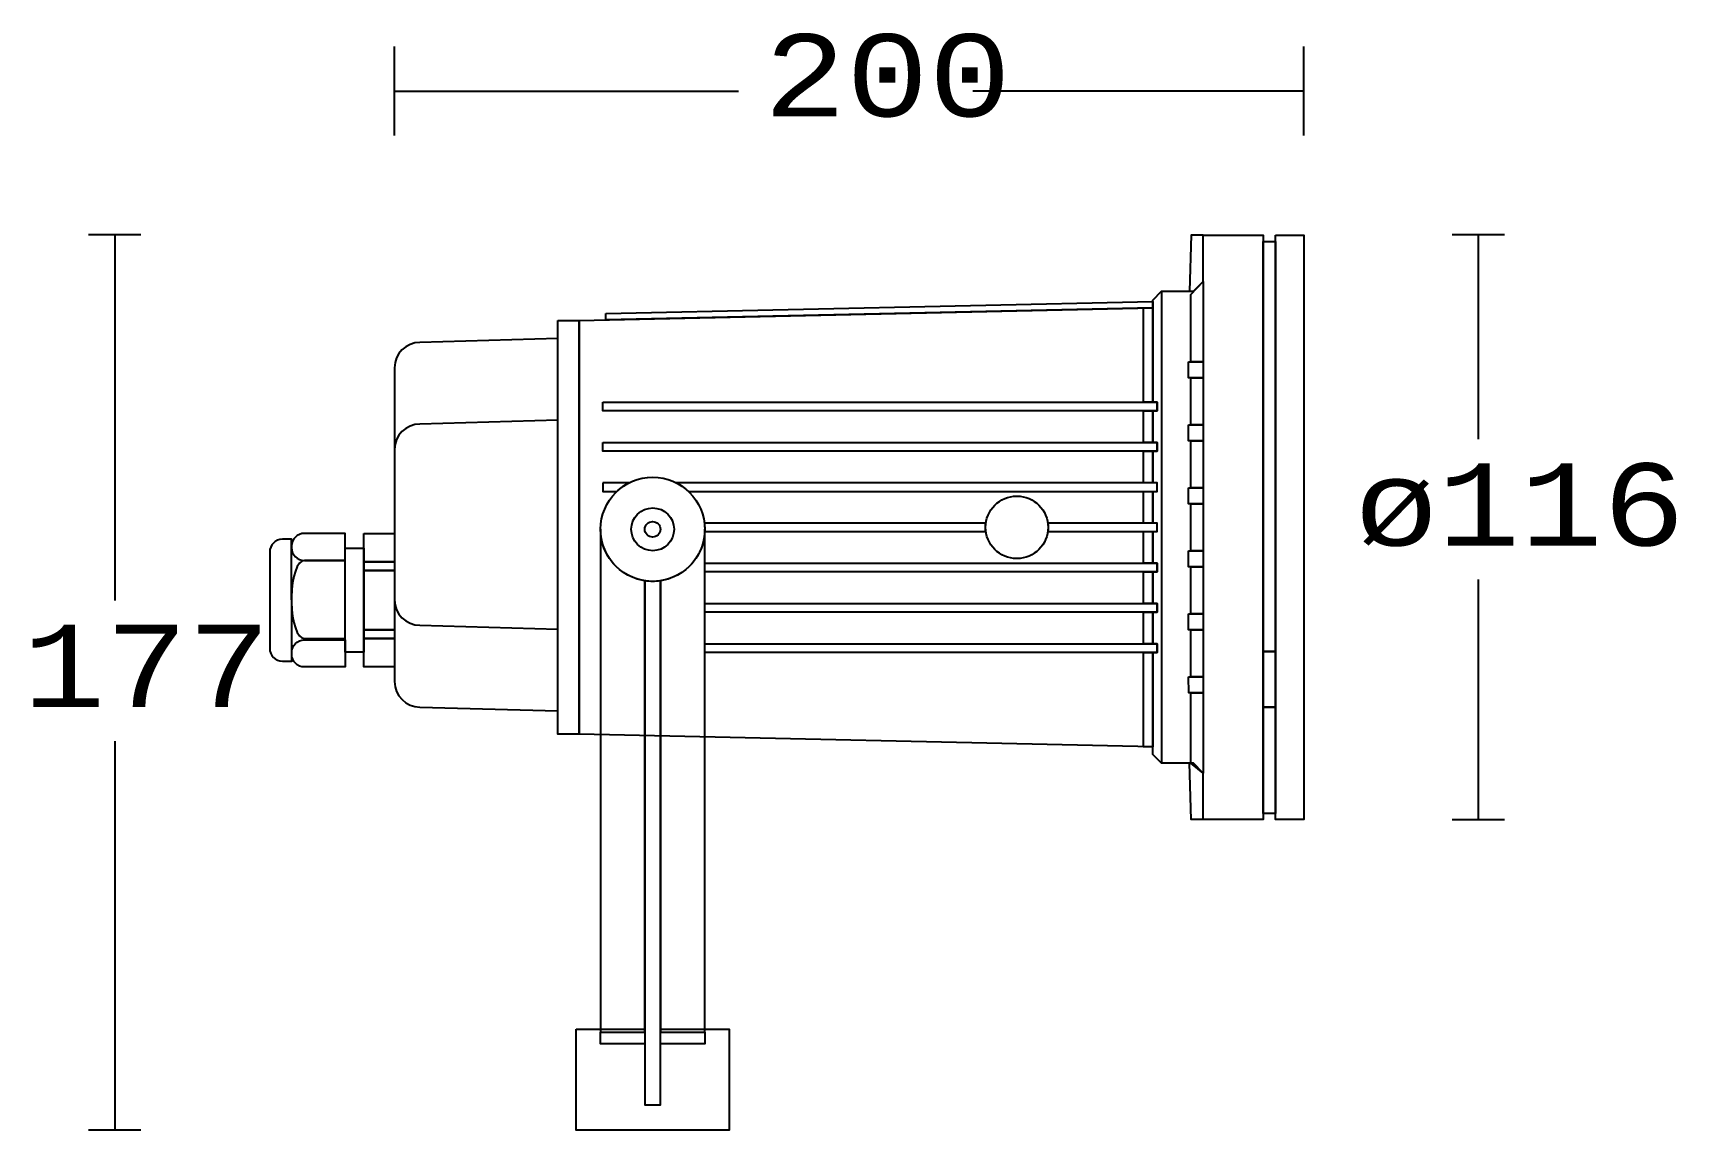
# Model space of a CAD drawing. Extents: x 8 to 182, y 46 to 162.
import ezdxf

# ---------------------------------------------------------------- set-up
doc = ezdxf.new("R2010")
doc.units = 0
doc.layers.add('LIVELLO_1', color=160, linetype='Continuous')
doc.styles.add('STD', font='txt')

# ---------------------------------------------------------------- blocks, each defined once
blk = doc.blocks.new('AI9-BLK1')
at = {"layer": 'LIVELLO_1', "color": 7}
for p, q in [((-45.37, 47.29), (-45.37, 56.74)), ((51.19, 47.29), (51.19, 56.74)), ((-45.37, 52.01), (-8.85, 52.01)), ((51.19, 52.01), (16.02, 52.01)), ((-72.29, 36.75), (-77.83, 36.75)), ((-75.06, 36.75), (-75.06, -2.07)), ((72.47, 36.75), (66.92, 36.75)), ((69.69, 36.75), (69.69, 15.07)), ((69.69, 0.15), (69.69, -25.36)), ((-75.06, -16.99), (-75.06, -58.31)), ((72.47, -25.36), (66.92, -25.36)), ((-72.29, -58.31), (-77.83, -58.31))]:
    blk.add_line(p, q, dxfattribs=at)
for points in [[(-25.76, 27.67), (35.13, 29.02), (35.13, 29.83), (36.06, 30.76), (39.46, 30.76), (40.5, 31.79), (40.5, 36.74), (46.85, 36.74), (46.85, 13.47), (46.86, -2.07), (46.86, -25.34), (40.5, -25.34), (40.5, -20.4), (39.46, -19.35), (36.06, -19.35), (35.14, -18.43), (35.14, -17.62), (-25.76, -16.27)], [(48.17, 36.74), (51.17, 36.74), (51.18, -25.34), (48.17, -25.34)], [(46.85, 36.06), (48.17, 36.06), (48.17, -7.49), (46.86, -7.49)], [(39.18, 30.43), (40.5, 31.79), (40.5, 23.26), (39.18, 23.26)], [(-22.92, 28.41), (35.13, 29.69), (35.13, 29.02), (-22.92, 27.73)], [(35.13, 29.83), (36.06, 30.76), (36.06, -19.35), (35.14, -18.43), (35.13, -7.59), (35.61, -7.59), (35.61, -6.68), (35.13, -6.68), (35.13, -3.31), (35.61, -3.31), (35.61, -2.4), (35.13, -2.4), (35.13, 0.97), (35.61, 0.97), (35.61, 1.88), (35.13, 1.88), (35.13, 5.24), (35.61, 5.24), (35.61, 6.15), (35.13, 6.15), (35.13, 9.52), (35.61, 9.52), (35.61, 10.43), (35.13, 10.43), (35.13, 13.8), (35.61, 13.8), (35.61, 14.71), (35.13, 14.71), (35.13, 18.08), (35.61, 18.08), (35.61, 18.99), (35.13, 18.99)], [(34.14, 29.02), (35.13, 29.02), (35.13, 18.99), (34.14, 18.99)], [(-28.03, 27.67), (-25.76, 27.67), (-25.76, -16.27), (-28.03, -16.27)], [(38.95, 23.26), (40.5, 23.26), (40.5, 21.59), (38.95, 21.59)], [(40.5, 21.59), (40.5, 16.57), (39.18, 16.57), (39.18, 21.59)], [(-23.25, 18.99), (35.61, 18.99), (35.61, 18.08), (-23.25, 18.08)], [(35.13, 18.08), (35.13, 14.71), (34.14, 14.71), (34.14, 18.08)], [(38.95, 16.57), (40.5, 16.57), (40.5, 14.9), (38.95, 14.9)], [(-23.25, 14.71), (35.61, 14.71), (35.61, 13.8), (-23.25, 13.8)], [(40.5, 14.9), (40.5, 9.88), (39.18, 9.88), (39.18, 14.9)], [(35.13, 13.8), (35.13, 10.43), (34.14, 10.43), (34.14, 13.8)], [(35.13, 9.52), (35.13, 6.15), (34.14, 6.15), (34.14, 9.52)], [(38.95, 9.88), (40.5, 9.88), (40.5, 8.21), (38.95, 8.21)], [(40.5, 8.21), (40.5, 3.19), (39.18, 3.19), (39.18, 8.21)], [(35.13, 5.24), (35.13, 1.88), (34.14, 1.88), (34.14, 5.24)], [(-50.6, 3.49), (-48.6, 3.49), (-48.6, -7.56), (-50.6, -7.56)], [(-50.6, 3.49), (-48.6, 3.49), (-48.6, -7.56), (-50.6, -7.56)], [(-48.6, 5.04), (-45.35, 5.04), (-45.35, 2.04), (-48.6, 2.04)], [(-48.6, 2.04), (-45.35, 2.04), (-45.35, 1.13), (-48.6, 1.13)], [(-12.42, 1.88), (35.61, 1.88), (35.61, 0.97), (-12.42, 0.97)], [(38.95, 3.19), (40.5, 3.19), (40.5, 1.52), (38.95, 1.52)], [(-48.6, 1.13), (-45.35, 1.13), (-45.35, -5.19), (-48.6, -5.19)], [(35.13, 0.97), (35.13, -2.4), (34.14, -2.4), (34.14, 0.97)], [(40.5, 1.52), (40.5, -3.5), (39.19, -3.5), (39.18, 1.52)], [(-12.42, -2.4), (35.61, -2.4), (35.61, -3.31), (-12.42, -3.31)], [(35.13, -3.31), (35.13, -6.68), (34.14, -6.68), (34.14, -3.31)], [(-48.6, -5.19), (-45.35, -5.19), (-45.35, -6.1), (-48.6, -6.1)], [(38.95, -3.5), (40.5, -3.5), (40.5, -5.17), (38.95, -5.17)], [(40.5, -5.17), (40.5, -10.19), (39.19, -10.19), (39.19, -5.17)], [(-48.6, -6.1), (-45.35, -6.1), (-45.35, -9.11), (-48.6, -9.11)], [(-12.42, -6.68), (35.61, -6.68), (35.61, -7.59), (-12.42, -7.58)], [(35.13, -7.59), (35.14, -17.62), (34.14, -17.62), (34.14, -7.59)], [(46.86, -7.49), (48.17, -7.49), (48.17, -13.41), (46.86, -13.41)], [(38.95, -10.19), (40.5, -10.19), (40.5, -11.86), (38.96, -11.86)], [(40.5, -11.86), (40.5, -20.4), (39.19, -19.35), (39.19, -11.86)], [(46.86, -13.41), (48.17, -13.41), (48.17, -24.67), (46.86, -24.67)], [(-26.06, -47.6), (-18.78, -47.6), (-18.78, -55.61), (-17.12, -55.61), (-17.12, -47.6), (-9.83, -47.6), (-9.83, -58.3), (-26.06, -58.3)], [(-23.48, -47.91), (-18.78, -47.91), (-18.78, -49.15), (-23.48, -49.15)], [(-17.12, -47.91), (-12.42, -47.91), (-12.42, -49.15), (-17.12, -49.15)]]:
    blk.add_lwpolyline(points, close=True, dxfattribs=at)
for points in [[(40.5, 36.74), (39.2, 36.74), (39.03, 30.76)], [(40.5, -25.34), (39.21, -25.34), (39.03, -19.35)]]:
    blk.add_lwpolyline(points, dxfattribs=at)
for centre, radius in [((-17.95, 5.49), 5.53), ((20.71, 5.7), 3.32), ((-17.95, 5.49), 2.27), ((-17.96, 5.49), 0.827)]:
    blk.add_circle(centre, radius, dxfattribs=at)
for points, knots in [([(-42.66, 25.34), (-42.66, 25.34), (-28.03, 25.76), (-28.03, 25.76), (-28.03, 25.76), (-28.03, -13.8), (-28.03, -13.8), (-28.03, -13.8), (-42.66, -13.38), (-42.66, -13.38), (-44.14, -13.38), (-45.35, -12.17), (-45.35, -10.68), (-45.35, -10.68), (-45.35, 22.65), (-45.35, 22.65), (-45.35, 24.14), (-44.15, 25.34), (-42.66, 25.34)], [0, 0, 0, 0, 1, 1, 1, 2, 2, 2, 3, 3, 3, 4, 4, 4, 5, 5, 5, 6, 6, 6, 6]), ([(-42.66, 16.66), (-42.66, 16.66), (-28.03, 17.08), (-28.03, 17.08), (-28.03, 17.08), (-28.03, -5.12), (-28.03, -5.12), (-28.03, -5.12), (-42.66, -4.7), (-42.66, -4.7), (-44.15, -4.7), (-45.35, -3.5), (-45.35, -2.01), (-45.35, -2.01), (-45.35, 13.97), (-45.35, 13.97), (-45.35, 15.46), (-44.15, 16.66), (-42.66, 16.66)], [0, 0, 0, 0, 1, 1, 1, 2, 2, 2, 3, 3, 3, 4, 4, 4, 5, 5, 5, 6, 6, 6, 6]), ([(-23.25, 10.43), (-23.25, 10.43), (-20.45, 10.43), (-20.45, 10.43), (-20.93, 10.19), (-21.36, 9.89), (-21.75, 9.52), (-21.75, 9.52), (-23.25, 9.52), (-23.25, 9.52), (-23.25, 9.52), (-23.25, 10.43), (-23.25, 10.43)], [0, 0, 0, 0, 1, 1, 1, 2, 2, 2, 3, 3, 3, 4, 4, 4, 4]), ([(-15.46, 10.43), (-15.46, 10.43), (35.61, 10.43), (35.61, 10.43), (35.61, 10.43), (35.61, 9.52), (35.61, 9.52), (35.61, 9.52), (-14.16, 9.52), (-14.16, 9.52), (-14.55, 9.89), (-14.98, 10.19), (-15.46, 10.43)], [0, 0, 0, 0, 1, 1, 1, 2, 2, 2, 3, 3, 3, 4, 4, 4, 4]), ([(-18.78, 0.02), (-18.78, 0.02), (-18.78, -47.91), (-18.78, -47.91), (-18.78, -47.91), (-23.48, -47.91), (-23.48, -47.91), (-23.48, -47.91), (-23.49, 5.49), (-23.49, 5.49), (-23.49, 2.72), (-21.44, 0.42), (-18.78, 0.02)], [0, 0, 0, 0, 1, 1, 1, 2, 2, 2, 3, 3, 3, 4, 4, 4, 4]), ([(-12.42, 5.49), (-12.42, 5.49), (-12.42, -47.91), (-12.42, -47.91), (-12.42, -47.91), (-17.12, -47.91), (-17.12, -47.91), (-17.12, -47.91), (-17.13, 0.02), (-17.13, 0.02), (-14.46, 0.42), (-12.42, 2.72), (-12.42, 5.49)], [0, 0, 0, 0, 1, 1, 1, 2, 2, 2, 3, 3, 3, 4, 4, 4, 4]), ([(-12.46, 6.15), (-12.46, 6.15), (17.41, 6.15), (17.41, 6.15), (17.39, 6.01), (17.38, 5.86), (17.38, 5.7), (17.38, 5.54), (17.39, 5.39), (17.41, 5.25), (17.41, 5.25), (-12.42, 5.25), (-12.42, 5.25), (-12.42, 5.25), (-12.42, 5.49), (-12.42, 5.49), (-12.42, 5.72), (-12.44, 5.94), (-12.46, 6.15)], [0, 0, 0, 0, 1, 1, 1, 2, 2, 2, 3, 3, 3, 4, 4, 4, 5, 5, 5, 6, 6, 6, 6]), ([(24, 6.15), (24, 6.15), (35.61, 6.15), (35.61, 6.15), (35.61, 6.15), (35.61, 5.24), (35.61, 5.24), (35.61, 5.24), (24, 5.24), (24, 5.24), (24.02, 5.39), (24.03, 5.54), (24.03, 5.7), (24.03, 5.86), (24.02, 6.01), (24, 6.15)], [0, 0, 0, 0, 1, 1, 1, 2, 2, 2, 3, 3, 3, 4, 4, 4, 5, 5, 5, 5]), ([(-57.26, 4.43), (-57.26, 4.43), (-56.28, 4.43), (-56.28, 4.43), (-56.28, 4.43), (-56.27, -8.5), (-56.27, -8.5), (-56.27, -8.5), (-57.26, -8.5), (-57.26, -8.5), (-58.01, -8.5), (-58.61, -7.9), (-58.61, -7.16), (-58.61, -7.16), (-58.61, 3.08), (-58.61, 3.08), (-58.61, 3.83), (-58.01, 4.43), (-57.26, 4.43)], [0, 0, 0, 0, 1, 1, 1, 2, 2, 2, 3, 3, 3, 4, 4, 4, 5, 5, 5, 6, 6, 6, 6]), ([(-54.93, 5.06), (-54.93, 5.06), (-50.6, 5.06), (-50.6, 5.06), (-50.6, 5.06), (-50.6, 2.19), (-50.6, 2.19), (-50.6, 2.19), (-54.93, 2.19), (-54.93, 2.19), (-55.67, 2.19), (-56.28, 2.79), (-56.28, 3.53), (-56.28, 3.53), (-56.28, 3.72), (-56.28, 3.72), (-56.28, 4.46), (-55.67, 5.06), (-54.93, 5.06)], [0, 0, 0, 0, 1, 1, 1, 2, 2, 2, 3, 3, 3, 4, 4, 4, 5, 5, 5, 6, 6, 6, 6]), ([(-54.93, 2.19), (-54.93, 2.19), (-50.6, 2.19), (-50.6, 2.19), (-50.6, 2.19), (-50.6, -6.12), (-50.6, -6.12), (-50.6, -6.12), (-54.93, -6.12), (-54.93, -6.12), (-55.67, -6.12), (-56.28, -4.38), (-56.28, -2.23), (-56.28, -2.23), (-56.28, -1.7), (-56.28, -1.7), (-56.28, 0.44), (-55.67, 2.19), (-54.93, 2.19)], [0, 0, 0, 0, 1, 1, 1, 2, 2, 2, 3, 3, 3, 4, 4, 4, 5, 5, 5, 6, 6, 6, 6]), ([(-17.13, 0.02), (-17.13, 0.02), (-17.12, -55.61), (-17.12, -55.61), (-17.12, -55.61), (-18.78, -55.61), (-18.78, -55.61), (-18.78, -55.61), (-18.78, 0.02), (-18.78, 0.02), (-18.51, -0.02), (-18.24, -0.04), (-17.95, -0.04), (-17.67, -0.04), (-17.4, -0.02), (-17.13, 0.02)], [0, 0, 0, 0, 1, 1, 1, 2, 2, 2, 3, 3, 3, 4, 4, 4, 5, 5, 5, 5]), ([(-17.13, 0.02), (-17.13, 0.02), (-17.12, -55.61), (-17.12, -55.61), (-17.12, -55.61), (-18.78, -55.61), (-18.78, -55.61), (-18.78, -55.61), (-18.78, 0.02), (-18.78, 0.02), (-18.51, -0.02), (-18.24, -0.04), (-17.95, -0.04), (-17.67, -0.04), (-17.4, -0.02), (-17.13, 0.02)], [0, 0, 0, 0, 1, 1, 1, 2, 2, 2, 3, 3, 3, 4, 4, 4, 5, 5, 5, 5]), ([(-54.93, -9.13), (-54.93, -9.13), (-50.6, -9.13), (-50.6, -9.13), (-50.6, -9.13), (-50.6, -6.25), (-50.6, -6.25), (-50.6, -6.25), (-54.93, -6.25), (-54.93, -6.25), (-55.67, -6.25), (-56.27, -6.85), (-56.27, -7.6), (-56.27, -7.6), (-56.27, -7.78), (-56.27, -7.78), (-56.27, -8.53), (-55.67, -9.13), (-54.93, -9.13)], [0, 0, 0, 0, 1, 1, 1, 2, 2, 2, 3, 3, 3, 4, 4, 4, 5, 5, 5, 6, 6, 6, 6])]:
    blk.add_open_spline(points, degree=3, knots=knots, dxfattribs=at)
at = {"layer": 'LIVELLO_1', "color": 7, "char_height": 8.7396, "attachment_point": 1, "style": 'STD'}
for s, insert in [('\\fCourier|b0|i0;\\H8.7396;\\C7;200', (-6.17, 58.07)), ('\\fCourier|b0|i0;\\H8.7396;\\C7;ø116', (56.62, 12.5)), ('\\fCourier|b0|i0;\\H8.7396;\\C7;177', (-84.81, -4.64))]:
    blk.add_mtext(s, dxfattribs=dict(at, insert=insert))

msp = doc.modelspace()

# ---------------------------------------------------------------- block references
at = {"layer": 'LIVELLO_1', "color": 7}
msp.add_blockref('AI9-BLK1', (91.774846, 103.862222), dxfattribs=at)

doc.saveas('drawing.dxf')
